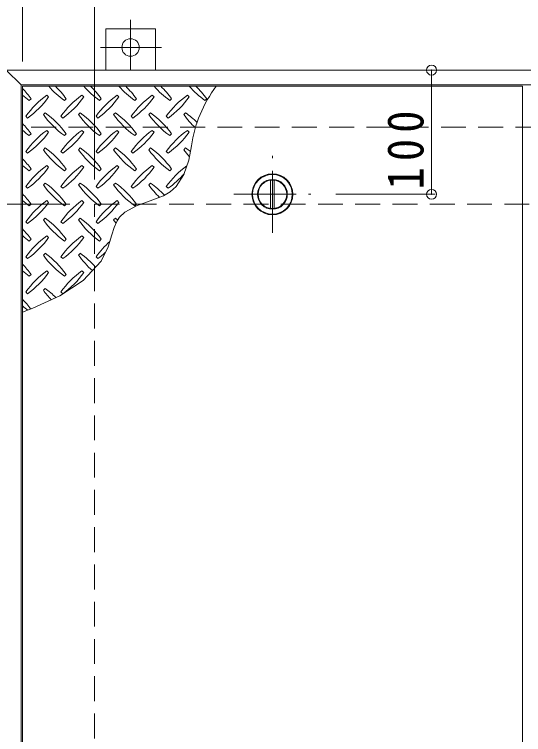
# Model space of a CAD drawing. Units: millimetres at full size, sheet at 1:10; details may follow other scales. Extents: x -2620 to 2742, y -1962 to 1669.
# Drawn here: x -2185 to -1775, y 758 to 1338 of the extents above; entities that cross this region are included whole.
import ezdxf

# ---------------------------------------------------------------- set-up
doc = ezdxf.new("R2010")
doc.units = ezdxf.units.MM
doc.header["$LTSCALE"] = 10
doc.header["$PDMODE"] = 32
doc.header["$PDSIZE"] = 8
doc.linetypes.add('CHAIN1', pattern=[8, 5, -1, 1, -1])
doc.linetypes.add('DASHED2', pattern=[3, 2, -1])
for name, color, linetype, lineweight in [('0-1', 2, 'DASHED2', 9), ('0-2', 3, 'Continuous', 9), ('0-3', 2, 'Continuous', 9), ('0-9', 134, 'Continuous', 5), ('0-C', 2, 'Continuous', 9), ('0-E', 3, 'Continuous', 9), ('0-F', 7, 'Continuous', 9)]:
    doc.layers.add(name, color=color, linetype=linetype, lineweight=lineweight)
doc.styles.add('ＭＳ ゴシック', font='')
doc.styles.get('ＭＳ ゴシック').set_extended_font_data('MS Gothic')

msp = doc.modelspace()

# ---------------------------------------------------------------- linework, layer by layer
at = {"layer": '0-1'}
msp.add_line((-561.86, 1247.35), (-2179.86, 1247.35), dxfattribs=at)
msp.add_lwpolyline([(-2120.86, 185.35), (-2120.86, 1185.35), (-620.86, 1185.35)], dxfattribs=at)
at = {"layer": '0-2'}
msp.add_line((-2178.86, 1280.35), (-2178.86, 90.35), dxfattribs=at)
msp.add_lwpolyline([(-1776.36, 90.35), (-1776.36, 1280.35), (-2178.86, 1280.35)], dxfattribs=at)
msp.add_circle((-1977.61, 1193.35), 16.5, dxfattribs=at)
at = {"layer": '0-3'}
for p, q in [((-2191.86, 1293.35), (-2179.86, 1281.35)), ((-549.86, 1293.35), (-2191.86, 1293.35)), ((-2179.86, 89.35), (-2179.86, 1281.35)), ((-561.86, 1281.35), (-2179.86, 1281.35))]:
    msp.add_line(p, q, dxfattribs=at)
at = {"layer": '0-9'}
for p, q in [((-2173.36, 1268.88), (-2171.95, 1270.29)), ((-2157.81, 1271.71), (-2159.22, 1273.12)), ((-2145.08, 1268.88), (-2143.66, 1270.29)), ((-2129.52, 1271.71), (-2130.94, 1273.12)), ((-2116.79, 1268.88), (-2115.38, 1270.29)), ((-2101.24, 1271.71), (-2102.65, 1273.12)), ((-2088.51, 1268.88), (-2087.1, 1270.29)), ((-2072.95, 1271.71), (-2074.37, 1273.12)), ((-2060.22, 1268.88), (-2058.81, 1270.29)), ((-2044.67, 1271.71), (-2046.08, 1273.12)), ((-2031.94, 1268.88), (-2030.53, 1270.29)), ((-2160.63, 1258.98), (-2162.05, 1257.57)), ((-2132.35, 1258.98), (-2133.76, 1257.57)), ((-2104.07, 1258.98), (-2105.48, 1257.57)), ((-2075.78, 1258.98), (-2077.2, 1257.57)), ((-2047.5, 1258.98), (-2048.91, 1257.57)), ((-2176.19, 1256.15), (-2174.78, 1254.74)), ((-2147.91, 1256.15), (-2146.49, 1254.74)), ((-2119.62, 1256.15), (-2118.21, 1254.74)), ((-2091.34, 1256.15), (-2089.92, 1254.74)), ((-2063.05, 1256.15), (-2061.64, 1254.74)), ((-2173.36, 1240.59), (-2171.95, 1242.01)), ((-2157.81, 1243.42), (-2159.22, 1244.84)), ((-2145.08, 1240.59), (-2143.66, 1242.01)), ((-2129.52, 1243.42), (-2130.94, 1244.84)), ((-2116.79, 1240.59), (-2115.38, 1242.01)), ((-2101.24, 1243.42), (-2102.65, 1244.84)), ((-2088.51, 1240.59), (-2087.1, 1242.01)), ((-2072.95, 1243.42), (-2074.37, 1244.84)), ((-2060.22, 1240.59), (-2058.81, 1242.01)), ((-2044.67, 1243.42), (-2046.08, 1244.84)), ((-2160.63, 1230.7), (-2162.05, 1229.28)), ((-2132.35, 1230.7), (-2133.76, 1229.28)), ((-2104.07, 1230.7), (-2105.48, 1229.28)), ((-2075.78, 1230.7), (-2077.2, 1229.28)), ((-2047.5, 1230.7), (-2048.91, 1229.28)), ((-2176.19, 1227.87), (-2174.78, 1226.45)), ((-2147.91, 1227.87), (-2146.49, 1226.45)), ((-2119.62, 1227.87), (-2118.21, 1226.45)), ((-2091.34, 1227.87), (-2089.92, 1226.45)), ((-2063.05, 1227.87), (-2061.64, 1226.45)), ((-2173.36, 1212.31), (-2171.95, 1213.72)), ((-2157.81, 1215.14), (-2159.22, 1216.55)), ((-2145.08, 1212.31), (-2143.66, 1213.72)), ((-2129.52, 1215.14), (-2130.94, 1216.55)), ((-2116.79, 1212.31), (-2115.38, 1213.72)), ((-2101.24, 1215.14), (-2102.65, 1216.55)), ((-2088.51, 1212.31), (-2087.1, 1213.72)), ((-2072.95, 1215.14), (-2074.37, 1216.55)), ((-2060.22, 1212.31), (-2058.81, 1213.72)), ((-2160.63, 1202.41), (-2162.05, 1201)), ((-2132.35, 1202.41), (-2133.76, 1201)), ((-2104.07, 1202.41), (-2105.48, 1201)), ((-2075.78, 1202.41), (-2077.2, 1201)), ((-2176.19, 1199.58), (-2174.78, 1198.17)), ((-2147.91, 1199.58), (-2146.49, 1198.17)), ((-2119.62, 1199.58), (-2118.21, 1198.17)), ((-2091.34, 1199.58), (-2089.92, 1198.17)), ((-2063.05, 1199.58), (-2061.64, 1198.17)), ((-2173.36, 1184.03), (-2171.95, 1185.44)), ((-2157.81, 1186.85), (-2159.22, 1188.27)), ((-2145.08, 1184.03), (-2143.66, 1185.44)), ((-2129.52, 1186.85), (-2130.94, 1188.27)), ((-2116.79, 1184.03), (-2115.38, 1185.44)), ((-2101.24, 1186.85), (-2102.65, 1188.27)), ((-2088.51, 1184.03), (-2087.1, 1185.44)), ((-2176.19, 1171.3), (-2174.78, 1169.88)), ((-2160.63, 1174.13), (-2162.05, 1172.71)), ((-2147.91, 1171.3), (-2146.49, 1169.88)), ((-2132.35, 1174.13), (-2133.76, 1172.71)), ((-2119.62, 1171.3), (-2118.21, 1169.88)), ((-2104.07, 1174.13), (-2105.48, 1172.71)), ((-2157.81, 1158.57), (-2159.22, 1159.98)), ((-2129.52, 1158.57), (-2130.94, 1159.98)), ((-2173.36, 1155.74), (-2171.95, 1157.16)), ((-2145.08, 1155.74), (-2143.66, 1157.16)), ((-2116.79, 1155.74), (-2115.38, 1157.16)), ((-2176.19, 1143.01), (-2174.78, 1141.6)), ((-2160.63, 1145.84), (-2162.05, 1144.43)), ((-2147.91, 1143.01), (-2146.49, 1141.6)), ((-2132.35, 1145.84), (-2133.76, 1144.43)), ((-2119.62, 1143.01), (-2118.21, 1141.6)), ((-2157.81, 1130.29), (-2159.22, 1131.7)), ((-2129.52, 1130.29), (-2130.94, 1131.7)), ((-2173.36, 1127.46), (-2171.95, 1128.87)), ((-2145.08, 1127.46), (-2143.66, 1128.87)), ((-2176.19, 1114.73), (-2174.78, 1113.32)), ((-2160.63, 1117.56), (-2162.05, 1116.14)), ((-2147.91, 1114.73), (-2146.49, 1113.32))]:
    msp.add_line(p, q, dxfattribs=at)
msp.add_lwpolyline([(-2178.86, 1098.43), (-2170.59, 1101.77), (-2148.84, 1111.72), (-2129.87, 1123.89), (-2115.47, 1139.66), (-2109.89, 1151.02), (-2108.75, 1154.5), (-2106.99, 1160.64), (-2105.1, 1166.64), (-2102.65, 1172.11), (-2100.8, 1174.89), (-2096.52, 1179), (-2086.92, 1184.11), (-2075.95, 1188), (-2065.28, 1192.19), (-2059.88, 1195.35), (-2055.04, 1199.73), (-2048.95, 1209.35), (-2045, 1220.94), (-2042.65, 1232.37)], dxfattribs=at)
for centre, radius, start, end in [((-2230.99, 1228.22), 72.5, 35.47272, 44.0249), ((-2103.01, 1327.92), 72.5, 221.00789, 234.5273), ((-2202.71, 1228.22), 72.5, 35.47272, 45.97511), ((-2074.72, 1327.92), 72.5, 221.00789, 234.5273), ((-2174.42, 1228.22), 72.5, 35.47272, 45.97511), ((-2046.44, 1327.92), 72.5, 221.00789, 234.5273), ((-2146.14, 1228.22), 72.5, 35.47272, 45.97511), ((-2018.15, 1327.92), 72.5, 221.00789, 234.5273), ((-2117.85, 1228.22), 72.5, 35.47272, 45.97511), ((-1989.87, 1327.92), 72.5, 221.00789, 234.5273), ((-1941.46, 1218.6), 102.13, 142.79805, 172.25462), ((-2089.57, 1228.22), 72.5, 35.47272, 45.97511), ((-2131.29, 1327.92), 72.5, 228.99213, 234.5273), ((-2117.15, 1214.08), 72.5, 125.47272, 144.5273), ((-2216.85, 1313.78), 72.5, 305.47256, 324.5273), ((-2088.86, 1214.08), 72.5, 125.47272, 144.5273), ((-2188.56, 1313.78), 72.5, 305.47256, 324.5273), ((-2060.58, 1214.08), 72.5, 125.47272, 144.5273), ((-2160.28, 1313.78), 72.5, 305.47256, 324.5273), ((-2032.29, 1214.08), 72.5, 125.47272, 144.5273), ((-2132, 1313.78), 72.5, 305.47256, 324.5273), ((-2004.01, 1214.08), 72.5, 125.47272, 144.5273), ((-2103.71, 1313.78), 72.5, 305.47256, 324.5273), ((-2202.71, 1199.94), 72.5, 35.47272, 54.5273), ((-2174.42, 1199.94), 72.5, 35.47272, 54.5273), ((-2146.14, 1199.94), 72.5, 35.47272, 54.5273), ((-2117.85, 1199.94), 72.5, 35.47272, 54.5273), ((-2089.57, 1199.94), 72.5, 44.94598, 54.5273), ((-2103.01, 1299.64), 72.5, 215.47258, 234.5273), ((-2074.72, 1299.64), 72.5, 215.47258, 234.5273), ((-2046.44, 1299.64), 72.5, 215.47258, 234.5273), ((-2018.15, 1299.64), 72.5, 215.47258, 234.5273), ((-1989.87, 1299.64), 72.5, 215.47258, 226.69856), ((-2230.99, 1199.94), 72.5, 35.47272, 44.0249), ((-2131.29, 1299.64), 72.5, 228.99213, 234.5273), ((-2117.15, 1185.79), 72.5, 125.47272, 144.5273), ((-2216.85, 1285.5), 72.5, 305.47256, 324.5273), ((-2088.86, 1185.79), 72.5, 125.47272, 144.5273), ((-2188.56, 1285.5), 72.5, 305.47256, 324.5273), ((-2060.58, 1185.79), 72.5, 125.47272, 144.5273), ((-2160.28, 1285.5), 72.5, 305.47256, 324.5273), ((-2032.29, 1185.79), 72.5, 125.47272, 144.5273), ((-2132, 1285.5), 72.5, 305.47256, 324.5273), ((-2004.01, 1185.79), 72.5, 125.47272, 144.5273), ((-2103.71, 1285.5), 72.5, 305.47256, 324.5273), ((-2103.01, 1271.35), 72.5, 215.47258, 234.5273), ((-2202.71, 1171.65), 72.5, 35.47272, 54.5273), ((-2074.72, 1271.35), 72.5, 215.47258, 234.5273), ((-2174.42, 1171.65), 72.5, 35.47272, 54.5273), ((-2046.44, 1271.35), 72.5, 215.47258, 234.5273), ((-2146.14, 1171.65), 72.5, 35.47272, 54.5273), ((-2018.15, 1271.35), 72.5, 215.47258, 234.5273), ((-2117.85, 1171.65), 72.5, 35.47272, 54.5273), ((-1989.87, 1271.35), 72.5, 215.47258, 221.1628), ((-2089.57, 1171.65), 72.5, 50.65677, 54.5273), ((-2230.99, 1171.65), 72.5, 35.47272, 44.0249), ((-2131.29, 1271.35), 72.5, 228.99213, 234.5273), ((-2117.15, 1157.51), 72.5, 125.47272, 144.5273), ((-2216.85, 1257.21), 72.5, 305.47256, 324.5273), ((-2088.86, 1157.51), 72.5, 125.47272, 144.5273), ((-2188.56, 1257.21), 72.5, 305.47256, 324.52728), ((-2060.58, 1157.51), 72.5, 125.47272, 144.5273), ((-2160.28, 1257.21), 72.5, 305.47256, 324.52728), ((-2032.29, 1157.51), 72.5, 125.47272, 144.5273), ((-2132, 1257.21), 72.5, 305.47256, 324.52728), ((-2004.01, 1157.51), 72.5, 126.00705, 144.5273), ((-2103.71, 1257.21), 72.5, 305.47256, 319.2924), ((-2103.01, 1243.07), 72.5, 215.47258, 234.5273), ((-2202.71, 1143.37), 72.5, 35.47272, 54.5273), ((-2074.72, 1243.07), 72.5, 215.47258, 234.5273), ((-2174.42, 1143.37), 72.5, 35.47272, 54.5273), ((-2046.44, 1243.07), 72.5, 215.47258, 234.5273), ((-2146.14, 1143.37), 72.5, 35.47272, 54.5273), ((-2018.15, 1243.07), 72.5, 215.47258, 225.99713), ((-2117.85, 1143.37), 72.5, 42.74814, 54.5273), ((-2230.99, 1143.37), 72.5, 35.47272, 44.0249), ((-2131.29, 1243.07), 72.5, 228.99213, 234.5273), ((-2117.15, 1129.23), 72.5, 125.47272, 144.5273), ((-2216.85, 1228.93), 72.5, 305.47256, 324.5273), ((-2088.86, 1129.23), 72.5, 125.47272, 144.5273), ((-2188.56, 1228.93), 72.5, 305.47256, 324.5273), ((-2060.58, 1129.23), 72.5, 125.47272, 144.5273), ((-2160.28, 1228.93), 72.5, 305.47256, 324.5273), ((-2103.01, 1214.79), 72.5, 215.47258, 234.5273), ((-2202.71, 1115.08), 72.5, 35.47272, 54.5273), ((-2074.72, 1214.79), 72.5, 215.47258, 234.5273), ((-2174.42, 1115.08), 72.5, 35.47272, 54.5273), ((-2046.44, 1214.79), 72.5, 215.47258, 218.03572), ((-2146.14, 1115.08), 72.5, 52.70831, 54.5273), ((-2230.99, 1115.08), 72.5, 35.47272, 44.0249), ((-2131.29, 1214.79), 72.5, 228.99213, 234.5273), ((-2117.15, 1100.94), 72.5, 125.47272, 144.5273), ((-2088.86, 1100.94), 72.5, 125.47272, 144.5273), ((-2216.85, 1200.64), 72.5, 305.47256, 324.5273), ((-2188.56, 1200.64), 72.5, 305.47256, 324.5273), ((-2060.58, 1100.94), 72.5, 131.38763, 144.5273), ((-2103.01, 1186.5), 72.5, 215.47258, 234.5273), ((-2202.71, 1086.8), 72.5, 35.47272, 54.5273), ((-2074.72, 1186.5), 72.5, 215.47258, 228.77962), ((-2174.42, 1086.8), 72.5, 41.35275, 54.5273), ((-2160.28, 1200.64), 72.5, 305.47256, 311.59831), ((-2230.99, 1086.8), 72.5, 35.47272, 44.0249), ((-2131.29, 1186.5), 72.5, 228.99213, 234.5273), ((-2117.15, 1072.66), 72.5, 125.47272, 144.5273), ((-2088.86, 1072.66), 72.5, 125.47272, 144.5273), ((-2216.85, 1172.36), 72.5, 305.47256, 324.5273), ((-2188.56, 1172.36), 72.5, 305.47256, 324.5273), ((-2103.01, 1158.22), 72.5, 215.47258, 223.25978), ((-2202.71, 1058.51), 72.5, 45.57452, 54.5273), ((-2230.99, 1058.51), 72.5, 35.94795, 44.0249), ((-2131.29, 1158.22), 72.5, 228.99213, 233.25279)]:
    msp.add_arc(centre, radius, start, end, dxfattribs=at)
at = {"layer": '0-C', "linetype": 'CHAIN1'}
for p, q in [((-1977.61, 1162.35), (-1977.61, 1224.35)), ((-2008.61, 1193.35), (-1946.61, 1193.35))]:
    msp.add_line(p, q, dxfattribs=at)
at = {"layer": '0-C'}
for p, q in [((-1979.11, 1204.75), (-1979.11, 1181.95)), ((-1976.11, 1204.75), (-1976.11, 1181.95))]:
    msp.add_line(p, q, dxfattribs=at)
for radius in [16, 12, 11.5]:
    msp.add_circle((-1977.61, 1193.35), radius, dxfattribs=at)
at = {"layer": '0-E', "linetype": 'CHAIN1'}
for p, q in [((-2091.86, 1333.71), (-2091.86, 1293.55)), ((-2067.02, 1311.55), (-2115.91, 1311.55))]:
    msp.add_line(p, q, dxfattribs=at)
at = {"layer": '0-E'}
for p, q in [((-2071.86, 1326.55), (-2111.86, 1326.55)), ((-2111.86, 1293.35), (-2111.86, 1326.55)), ((-2071.86, 1293.35), (-2071.86, 1326.55))]:
    msp.add_line(p, q, dxfattribs=at)
msp.add_circle((-2091.86, 1311.55), 7, dxfattribs=at)
at = {"layer": '0-F'}
for p, q in [((-2178.86, 1509.75), (-2178.86, 1300.35)), ((-2120.86, 1403.47), (-2120.86, 1205.35)), ((-1849.48, 1293.35), (-1849.48, 1193.35)), ((-1846.48, 1193.35), (-1926.61, 1193.35)), ((-2330.37, 1185.35), (-2140.86, 1185.35))]:
    msp.add_line(p, q, dxfattribs=at)
for p in [(-1849.48, 1293.35), (-1849.48, 1193.35)]:
    msp.add_point(p, dxfattribs=at)

# ---------------------------------------------------------------- texts
at = {"layer": '0-F', "color": 2, "insert": (-1855.48, 1197.23), "char_height": 29.33, "attachment_point": 7, "rotation": 90, "style": 'ＭＳ ゴシック'}
msp.add_mtext('\\T1.27;\\W0.9;100', dxfattribs=at)

doc.saveas('drawing.dxf')
